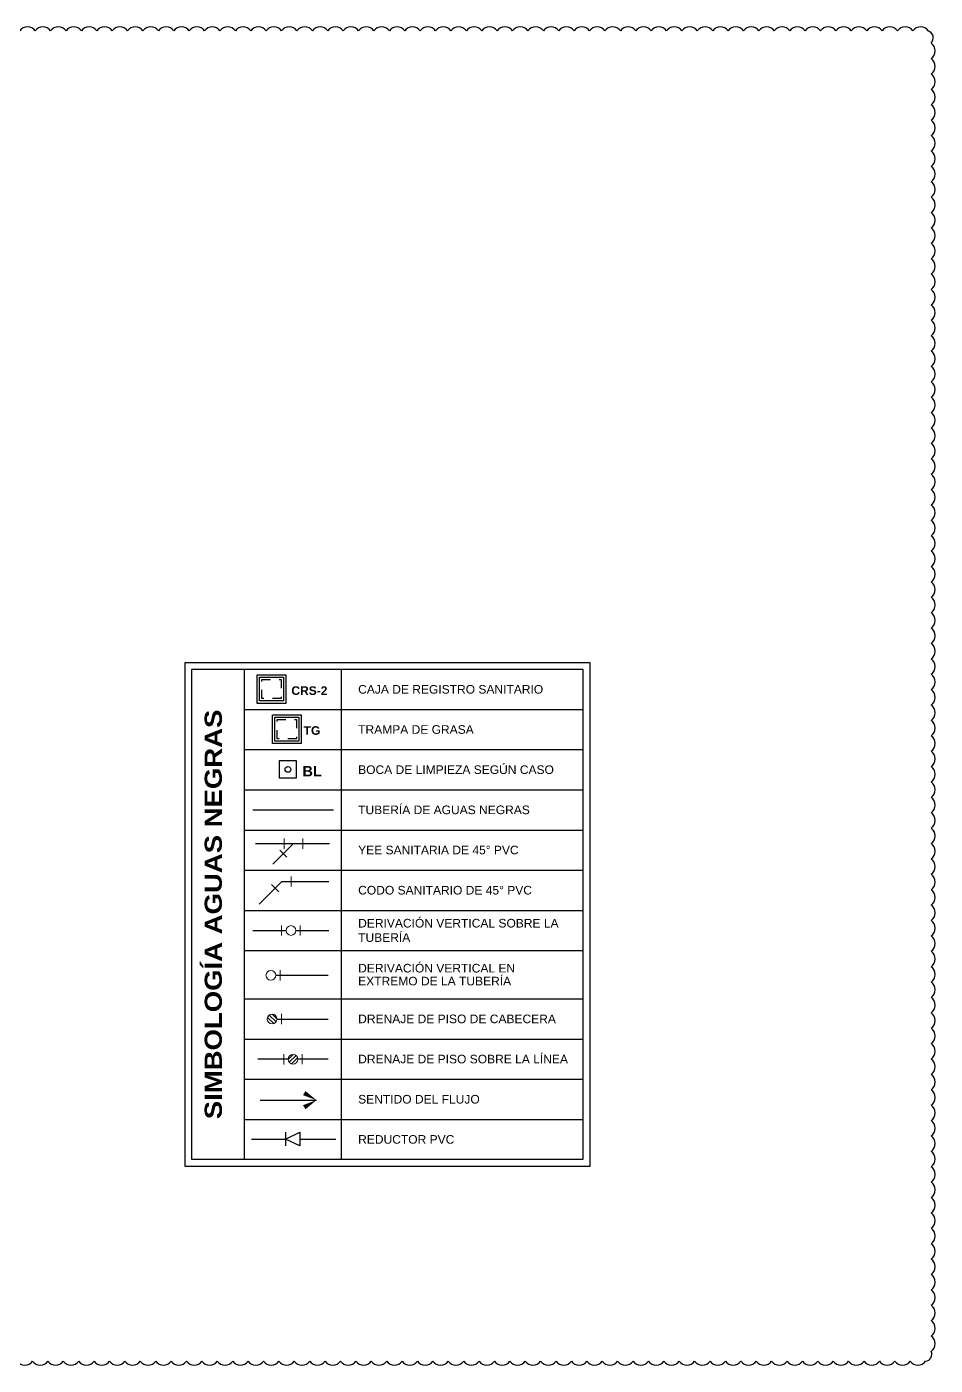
# Model space of a CAD drawing. Header units: metres. Extents: x 2 to 147, y 24 to 94.
# Drawn here: x 43.83 to 54.38, y 57.69 to 73.25 of the extents above; entities that cross this region are included whole.
import ezdxf

# ---------------------------------------------------------------- set-up
doc = ezdxf.new("R2010")
doc.units = ezdxf.units.M
doc.header["$MEASUREMENT"] = 0
doc.linetypes.add('HIDDEN', pattern=[0.375, 0.25, -0.125])
doc.layers.get('Defpoints').update_dxf_attribs({"color": 171})
for name, color, linetype in [('A POT', 4, 'HIDDEN'), ('A RES', 5, 'Continuous'), ('A RES textos', 2, 'Continuous'), ('TEXTOS HIDRO', 2, 'Continuous')]:
    doc.layers.add(name, color=color, linetype=linetype)
doc.layers.add('A RES accesorios', color=4, linetype='Continuous', lineweight=18)
doc.styles.add('GRANDE', font='')
doc.styles.add('Marcas', font='')
doc.styles.add('TEXTO HIDROSANITARIO', font='arial.ttf')
doc.styles.get('GRANDE').set_extended_font_data('Arial Black')
doc.styles.get('Marcas').set_extended_font_data('Arial', bold=True)

# ---------------------------------------------------------------- blocks, each defined once
blk = doc.blocks.new('REDUCTOR')
at = {"color": 0, "linetype": 'Continuous'}
blk.add_wipeout([(0, -0.224), (-0.083, -0.046), (0.083, -0.046)], dxfattribs=at)
blk.add_line((-0.083, -0.224), (0.083, -0.224), dxfattribs=at)
at = {"color": 0, "linetype": 'Continuous', "flags": 128}
blk.add_lwpolyline([(0, -0.224), (-0.083, -0.046), (0.083, -0.046)], close=True, dxfattribs=at)
blk = doc.blocks.new('FLECHA')
at = {"color": 2, "linetype": 'Continuous'}
blk.add_line((-0.9, 0), (0, 0), dxfattribs=at)
for points in [[(-0.176, 0.145), (0, 0), (-0.214, 0.08)], [(-0.214, -0.08), (0, 0), (-0.176, -0.145)]]:
    blk.add_solid(points, dxfattribs=at)
blk = doc.blocks.new('A$C09B00896')
at = {"color": 0}
blk.add_lwpolyline([(0.313, 0), (-0.287, 0), (-0.287, 0.6), (0.313, 0.6)], close=True, dxfattribs=at)
at = {"color": 1}
blk.add_lwpolyline([(0.263, 0.05), (-0.237, 0.05), (-0.237, 0.55), (0.263, 0.55)], close=True, dxfattribs=at)
at = {"color": 1, "linetype": 'HIDDEN', "ltscale": 0.5}
blk.add_lwpolyline([(0.213, 0.1), (-0.187, 0.1), (-0.187, 0.5), (0.213, 0.5)], close=True, dxfattribs=at)
blk = doc.blocks.new('A$C9c60d38d')
at = {"color": 0, "linetype": 'Continuous'}
blk.add_lwpolyline([(-0.15, -0.15), (0.15, -0.15), (0.15, 0.15), (-0.15, 0.15)], close=True, dxfattribs=at)
at = {"color": 1}
blk.add_circle((0, 0), 0.05, dxfattribs=at)
blk = doc.blocks.new('A$Cf66f61d7')
h = blk.add_hatch()
h.set_pattern_fill('LINE', color=1, scale=0.0075, angle=45)
h.set_pattern_definition([(45, (-137.14379, -327.266044), (-0.0168379802, 0.0168379802), [])])
h.paths.add_polyline_path([(-0.042, 0, 1), (0.042, 0, 1)])
at = {"linetype": 'Continuous'}
for points in [[(0.045, 0.081), (-0.045, 0.081)], [(0, 0.042), (0, 0.081)]]:
    blk.add_lwpolyline(points, dxfattribs=at)
blk.add_circle((0, 0), 0.0424, dxfattribs=at)
blk = doc.blocks.new('A$Cc32adcf0')
at = {"color": 0, "linetype": 'Continuous'}
for points in [[(-0.087, -0.087), (0, 0)], [(-0.081, 0.045), (-0.081, -0.045)], [(-0.081, 0), (0.081, 0)], [(0.081, 0.045), (0.081, -0.045)], [(-0.119, -0.056), (-0.056, -0.119)]]:
    blk.add_lwpolyline(points, dxfattribs=at)
blk = doc.blocks.new('A$Cb6e646d6')
at = {"color": 0, "linetype": 'Continuous'}
for points in [[(-0.057, -0.057), (0, 0), (0, 0.081)], [(0.045, 0.081), (-0.045, 0.081)], [(-0.026, -0.089), (-0.089, -0.026)]]:
    blk.add_lwpolyline(points, dxfattribs=at)
blk = doc.blocks.new('A$Cd7986013')
at = {"color": 8}
blk.add_wipeout([(-0.042, 0), (-0.041, -0.011), (-0.037, -0.021), (-0.03, -0.03), (-0.021, -0.037), (-0.011, -0.041), (0, -0.042), (0.011, -0.041), (0.021, -0.037), (0.03, -0.03), (0.037, -0.021), (0.041, -0.011), (0.042, 0), (0.041, 0.011), (0.037, 0.021), (0.03, 0.03), (0.021, 0.037), (0.011, 0.041), (0, 0.042), (-0.011, 0.041), (-0.021, 0.037), (-0.03, 0.03), (-0.037, 0.021), (-0.041, 0.011)], dxfattribs=at)
at = {"color": 0, "linetype": 'Continuous'}
for points in [[(0.026, 0.089), (0.089, 0.026)], [(0.03, 0.03), (0.057, 0.057)], [(-0.089, -0.026), (-0.026, -0.089)], [(-0.057, -0.057), (-0.03, -0.03)]]:
    blk.add_lwpolyline(points, dxfattribs=at)
blk.add_circle((0, 0), 0.0424, dxfattribs=at)

msp = doc.modelspace()

# ---------------------------------------------------------------- linework, layer by layer
at = {"layer": 'A RES'}
for p, q in [((46.4532, 64.1488), (47.3911, 64.1488)), ((46.4832, 63.7583), (47.3435, 63.7583)), ((46.7897, 63.3175), (47.3382, 63.3175)), ((46.4532, 62.7478), (47.3382, 62.7478)), ((46.7314, 62.2269), (47.33, 62.2269)), ((46.7342, 61.7188), (47.33, 61.7188)), ((46.8638, 61.2518), (46.5108, 61.2518)), ((47.33, 61.2518), (46.9769, 61.2518))]:
    msp.add_line(p, q, dxfattribs=at)
at = {"layer": 'A RES', "ltscale": 0.1}
for p, q in [((46.9244, 63.7582), (46.685, 63.5189)), ((46.7897, 63.3175), (46.527, 63.0548))]:
    msp.add_line(p, q, dxfattribs=at)
at = {"layer": 'A RES accesorios'}
for points in [[(47.0282, 61.3112), (47.0282, 61.1923)], [(46.9769, 61.2518), (47.0282, 61.2518)]]:
    msp.add_lwpolyline(points, dxfattribs=at)
at = {"layer": 'TEXTOS HIDRO', "color": 2, "ltscale": 0.3}
for p, q in [((46.3537, 65.7843), (46.3537, 60.0851)), ((46.3537, 65.3173), (50.2879, 65.3173)), ((46.3537, 64.8503), (50.2879, 64.8503)), ((46.3537, 64.3832), (50.2879, 64.3832)), ((46.3537, 63.9162), (50.2879, 63.9162)), ((46.3537, 63.4492), (50.2879, 63.4492)), ((46.3537, 62.9822), (50.2879, 62.9822)), ((46.3537, 62.5152), (50.2879, 62.5152)), ((46.3537, 61.9532), (50.2879, 61.9532)), ((46.3537, 61.4862), (50.2879, 61.4862)), ((46.3537, 61.0192), (50.2879, 61.0192)), ((46.3537, 60.5521), (50.2879, 60.5521))]:
    msp.add_line(p, q, dxfattribs=at)
at = {"layer": 'TEXTOS HIDRO', "color": 1}
msp.add_line((47.48, 65.7843), (47.48, 60.0851), dxfattribs=at)

# ---------------------------------------------------------------- block references
at = {"layer": 'A POT', "color": 4, "ltscale": 0.15, "xscale": 0.9492187500000001, "yscale": 0.9492187500000001, "zscale": 0.9492187500000001, "rotation": 270.0000000955745}
msp.add_blockref('REDUCTOR', (47.0439, 60.3234), dxfattribs=at)
at = {"layer": 'A RES', "color": 4}
for name, p, xscale, yscale, zscale in [('A$C09B00896', (46.6623, 65.3882), 0.5555555555555556, 0.5555555555555556, 0.5555555555555556), ('A$C09B00896', (46.8413, 64.9212), 0.5555555555555556, 0.5555555555555556, 0.5555555555555556), ('A$C9c60d38d', (46.8609, 64.621), 0.6666666666666666, 0.6666666666666666, 0.6666666666666666)]:
    msp.add_blockref(name, p, dxfattribs=dict(at, xscale=xscale, yscale=yscale, zscale=zscale))
at = {"layer": 'A RES', "xscale": 0.7292003682128778, "yscale": 0.7292003682128778, "zscale": 0.7292003682128778}
msp.add_blockref('FLECHA', (47.1929, 60.7756), dxfattribs=at)
at = {"layer": 'A RES accesorios', "xscale": 1.333333333333333, "yscale": 1.333333333333333, "zscale": 1.333333333333333}
msp.add_blockref('A$Cc32adcf0', (46.9244, 63.7582), dxfattribs=at)
at = {"layer": 'A RES accesorios', "yscale": 1.333333333333333, "zscale": 1.333333333333333}
for name, p, xscale, rotation in [('A$Cb6e646d6', (46.7897, 63.3175), 1.333333333333333, 135), ('A$Cf66f61d7', (46.6777, 61.7188), 1.333333333333333, 270), ('A$Cf66f61d7', (46.9204, 61.2518), -1.333333333333333, 90)]:
    msp.add_blockref(name, p, dxfattribs=dict(at, xscale=xscale, rotation=rotation))

# ---------------------------------------------------------------- texts
at = {"layer": 'A RES textos', "attachment_point": 5, "style": 'Marcas'}
for s, insert, char_height, width in [('CRS-2', (47.1106, 65.5358), 0.1, 0.490836), ('TG', (47.1404, 65.072), 0.1, 0.688018), ('BL', (47.142, 64.5997), 0.12, 0.825621)]:
    msp.add_mtext(s, dxfattribs=dict(at, insert=insert, char_height=char_height, width=width))
at = {"layer": 'TEXTOS HIDRO', "char_height": 0.1, "attachment_point": 4, "style": 'TEXTO HIDROSANITARIO'}
for s, insert, width in [('CAJA DE REGISTRO SANITARIO', (47.6771, 65.5508), 3.923652), ('TRAMPA DE GRASA', (47.6771, 65.0838), 3.923652), ('BOCA DE LIMPIEZA SEGÚN CASO', (47.6771, 64.6167), 3.923652), ('TUBERÍA DE AGUAS NEGRAS ', (47.6771, 64.1497), 3.923652), ('YEE SANITARIA DE 45%%D PVC', (47.6771, 63.6827), 3.923652), ('CODO SANITARIO DE 45%%D PVC', (47.6771, 63.2157), 3.923652), ('DERIVACIÓN VERTICAL SOBRE LA TUBERÍA', (47.6771, 62.7487), 2.719071), ('DRENAJE DE PISO DE CABECERA', (47.6771, 61.7197), 3.923652), ('DRENAJE DE PISO SOBRE LA LÍNEA', (47.6771, 61.2527), 4.237965), ('SENTIDO DEL FLUJO', (47.6771, 60.7857), 3.923652), ('REDUCTOR PVC', (47.6771, 60.3186), 3.50873)]:
    msp.add_mtext(s, dxfattribs=dict(at, insert=insert, width=width))
at = {"layer": 'TEXTOS HIDRO', "ltscale": 0.3, "insert": (45.9949, 62.9347), "char_height": 0.2, "width": 5.69917, "attachment_point": 5, "rotation": 90, "style": 'GRANDE'}
msp.add_mtext('{\\C2;SIMBOLOGÍA AGUAS NEGRAS}', dxfattribs=at)
at = {"layer": 'TEXTOS HIDRO', "insert": (47.6771, 62.2342), "char_height": 0.1, "width": 2.427948, "attachment_point": 4, "line_spacing_factor": 0.9, "style": 'TEXTO HIDROSANITARIO'}
msp.add_mtext('DERIVACIÓN VERTICAL EN EXTREMO DE LA TUBERÍA', dxfattribs=at)

# ---------------------------------------------------------------- next in the draw order: linework, layer by layer
at = {"layer": 'A RES', "ltscale": 0.1}
for p, q in [((46.4379, 60.3234), (46.8315, 60.3234)), ((47.0005, 60.3234), (47.4164, 60.3234))]:
    msp.add_line(p, q, dxfattribs=at)
at = {"layer": 'TEXTOS HIDRO', "color": 1}
msp.add_lwpolyline([(45.666, 65.8643), (50.3679, 65.8643), (50.3679, 60.0051), (45.666, 60.0051)], close=True, dxfattribs=at)
at = {"layer": 'TEXTOS HIDRO', "color": 3}
msp.add_lwpolyline([(45.746, 65.7843), (50.2879, 65.7843), (50.2879, 60.0851), (45.746, 60.0851)], close=True, dxfattribs=at)

# ---------------------------------------------------------------- next in the draw order: block references
at = {"layer": 'A RES accesorios', "xscale": 1.333333333333333, "yscale": 1.333333333333333, "zscale": 1.333333333333333, "rotation": 315}
msp.add_blockref('A$Cd7986013', (46.8957, 62.7478), dxfattribs=at)

# ---------------------------------------------------------------- next in the draw order: wipeouts: each hides what was drawn before it
msp.add_wipeout([(46.6227, 62.2669), (46.6137, 62.2552), (46.6081, 62.2415), (46.6062, 62.2269), (46.6081, 62.2123), (46.6137, 62.1986), (46.6227, 62.1869), (46.6344, 62.1779), (46.6481, 62.1723), (46.6627, 62.1704), (46.6773, 62.1723), (46.691, 62.1779), (46.7027, 62.1869), (46.7117, 62.1986), (46.7173, 62.2123), (46.7192, 62.2269), (46.7173, 62.2415), (46.7117, 62.2552), (46.7027, 62.2669), (46.691, 62.2759), (46.6773, 62.2815), (46.6627, 62.2834), (46.6481, 62.2815), (46.6344, 62.2759)]).dxf.layer = 'A RES accesorios'

# ---------------------------------------------------------------- next in the draw order: linework, layer by layer
at = {"layer": 'A RES accesorios'}
for points in [[(46.7705, 62.2863), (46.7705, 62.1675)], [(46.7192, 62.2269), (46.7705, 62.2269)]]:
    msp.add_lwpolyline(points, dxfattribs=at)
msp.add_circle((46.6627, 62.2269), 0.0565, dxfattribs=at)
at = {"layer": 'Defpoints'}
msp.add_lwpolyline([(43.7147, 57.7408, 0.5205671), (43.8936, 57.7408, 0.5205671), (44.0725, 57.7408, 0.5205671), (44.2514, 57.7408, 0.5205671), (44.4303, 57.7408, 0.5205671), (44.6092, 57.7408, 0.5205671), (44.7882, 57.7408, 0.5205671), (44.9671, 57.7408, 0.5205671), (45.146, 57.7408, 0.5205671), (45.3249, 57.7408, 0.5205671), (45.5038, 57.7408, 0.5205671), (45.6827, 57.7408, 0.5205671), (45.8616, 57.7408, 0.5205671), (46.0405, 57.7408, 0.5205671), (46.2194, 57.7408, 0.5205671), (46.3983, 57.7408, 0.5205671), (46.5773, 57.7408, 0.5205671), (46.7562, 57.7408, 0.5205671), (46.9351, 57.7408, 0.5205671), (47.114, 57.7408, 0.5205671), (47.2929, 57.7408, 0.5205671), (47.4718, 57.7408, 0.5205671), (47.6507, 57.7408, 0.5205671), (47.8296, 57.7408, 0.5205671), (48.0085, 57.7408, 0.5205671), (48.1874, 57.7408, 0.5205671), (48.3664, 57.7408, 0.5205671), (48.5453, 57.7408, 0.5205671), (48.7242, 57.7408, 0.5205671), (48.9031, 57.7408, 0.5205671), (49.082, 57.7408, 0.5205671), (49.2609, 57.7408, 0.5205671), (49.4398, 57.7408, 0.5205671), (49.6187, 57.7408, 0.5205671), (49.7976, 57.7408, 0.5205671), (49.9765, 57.7408, 0.5205671), (50.1555, 57.7408, 0.5205671), (50.3344, 57.7408, 0.5205671), (50.5133, 57.7408, 0.5205671), (50.6922, 57.7408, 0.5205671), (50.8711, 57.7408, 0.5205671), (51.05, 57.7408, 0.5205671), (51.2289, 57.7408, 0.5205671), (51.4078, 57.7408, 0.5205671), (51.5867, 57.7408, 0.5205671), (51.7657, 57.7408, 0.5205671), (51.9446, 57.7408, 0.5205671), (52.1235, 57.7408, 0.5205671), (52.3024, 57.7408, 0.5205671), (52.4813, 57.7408, 0.5205671), (52.6602, 57.7408, 0.5205671), (52.8391, 57.7408, 0.5205671), (53.018, 57.7408, 0.5205671), (53.1969, 57.7408, 0.5205671), (53.3758, 57.7408, 0.5205671), (53.5548, 57.7408, 0.5205671), (53.7337, 57.7408, 0.5205671), (53.9126, 57.7408, 0.5205671), (54.0915, 57.7408, 0.5205671), (54.2704, 57.7408, 0.5205671), (54.3354, 57.8547, 0.5205671), (54.3354, 58.0337, 0.5205671), (54.3354, 58.2126, 0.5205671), (54.3354, 58.3915, 0.5205671), (54.3354, 58.5704, 0.5205671), (54.3354, 58.7493, 0.5205671), (54.3354, 58.9282, 0.5205671), (54.3354, 59.1071, 0.5205671), (54.3354, 59.286, 0.5205671), (54.3354, 59.4649, 0.5205671), (54.3354, 59.6438, 0.5205671), (54.3354, 59.8228, 0.5205671), (54.3354, 60.0017, 0.5205671), (54.3354, 60.1806, 0.5205671), (54.3354, 60.3595, 0.5205671), (54.3354, 60.5384, 0.5205671), (54.3354, 60.7173, 0.5205671), (54.3354, 60.8962, 0.5205671), (54.3354, 61.0751, 0.5205671), (54.3354, 61.254, 0.5205671), (54.3354, 61.4329, 0.5205671), (54.3354, 61.6119, 0.5205671), (54.3354, 61.7908, 0.5205671), (54.3354, 61.9697, 0.5205671), (54.3354, 62.1486, 0.5205671), (54.3354, 62.3275, 0.5205671), (54.3354, 62.5064, 0.5205671), (54.3354, 62.6853, 0.5205671), (54.3354, 62.8642, 0.5205671), (54.3354, 63.0431, 0.5205671), (54.3354, 63.222, 0.5205671), (54.3354, 63.401, 0.5205671), (54.3354, 63.5799, 0.5205671), (54.3354, 63.7588, 0.5205671), (54.3354, 63.9377, 0.5205671), (54.3354, 64.1166, 0.5205671), (54.3354, 64.2955, 0.5205671), (54.3354, 64.4744, 0.5205671), (54.3354, 64.6533, 0.5205671), (54.3354, 64.8322, 0.5205671), (54.3354, 65.0112, 0.5205671), (54.3354, 65.1901, 0.5205671), (54.3354, 65.369, 0.5205671), (54.3354, 65.5479, 0.5205671), (54.3354, 65.7268, 0.5205671), (54.3354, 65.9057, 0.5205671), (54.3354, 66.0846, 0.5205671), (54.3354, 66.2635, 0.5205671), (54.3354, 66.4424, 0.5205671), (54.3354, 66.6213, 0.5205671), (54.3354, 66.8003, 0.5205671), (54.3354, 66.9792, 0.5205671), (54.3354, 67.1581, 0.5205671), (54.3354, 67.337, 0.5205671), (54.3354, 67.5159, 0.5205671), (54.3354, 67.6948, 0.5205671), (54.3354, 67.8737, 0.5205671), (54.3354, 68.0526, 0.5205671), (54.3354, 68.2315, 0.5205671), (54.3354, 68.4104, 0.5205671), (54.3354, 68.5894, 0.5205671), (54.3354, 68.7683, 0.5205671), (54.3354, 68.9472, 0.5205671), (54.3354, 69.1261, 0.5205671), (54.3354, 69.305, 0.5205671), (54.3354, 69.4839, 0.5205671), (54.3354, 69.6628, 0.5205671), (54.3354, 69.8417, 0.5205671), (54.3354, 70.0206, 0.5205671), (54.3354, 70.1995, 0.5205671), (54.3354, 70.3785, 0.5205671), (54.3354, 70.5574, 0.5205671), (54.3354, 70.7363, 0.5205671), (54.3354, 70.9152, 0.5205671), (54.3354, 71.0941, 0.5205671), (54.3354, 71.273, 0.5205671), (54.3354, 71.4519, 0.5205671), (54.3354, 71.6308, 0.5205671), (54.3354, 71.8097, 0.5205671), (54.3354, 71.9887, 0.5205671), (54.3354, 72.1676, 0.5205671), (54.3354, 72.3465, 0.5205671), (54.3354, 72.5254, 0.5205671), (54.3354, 72.7043, 0.5205671), (54.3354, 72.8832, 0.5205671), (54.3354, 73.0621, 0.5205671), (54.3015, 73.2071, 0.5205671), (54.1226, 73.2071, 0.5205671), (53.9437, 73.2071, 0.5205671), (53.7647, 73.2071, 0.5205671), (53.5858, 73.2071, 0.5205671), (53.4069, 73.2071, 0.5205671), (53.228, 73.2071, 0.5205671), (53.0491, 73.2071, 0.5205671), (52.8702, 73.2071, 0.5205671), (52.6913, 73.2071, 0.5205671), (52.5124, 73.2071, 0.5205671), (52.3335, 73.2071, 0.5205671), (52.1546, 73.2071, 0.5205671), (51.9756, 73.2071, 0.5205671), (51.7967, 73.2071, 0.5205671), (51.6178, 73.2071, 0.5205671), (51.4389, 73.2071, 0.5205671), (51.26, 73.2071, 0.5205671), (51.0811, 73.2071, 0.5205671), (50.9022, 73.2071, 0.5205671), (50.7233, 73.2071, 0.5205671), (50.5444, 73.2071, 0.5205671), (50.3654, 73.2071, 0.5205671), (50.1865, 73.2071, 0.5205671), (50.0076, 73.2071, 0.5205671), (49.8287, 73.2071, 0.5205671), (49.6498, 73.2071, 0.5205671), (49.4709, 73.2071, 0.5205671), (49.292, 73.2071, 0.5205671), (49.1131, 73.2071, 0.5205671), (48.9342, 73.2071, 0.5205671), (48.7553, 73.2071, 0.5205671), (48.5763, 73.2071, 0.5205671), (48.3974, 73.2071, 0.5205671), (48.2185, 73.2071, 0.5205671), (48.0396, 73.2071, 0.5205671), (47.8607, 73.2071, 0.5205671), (47.6818, 73.2071, 0.5205671), (47.5029, 73.2071, 0.5205671), (47.324, 73.2071, 0.5205671), (47.1451, 73.2071, 0.5205671), (46.9662, 73.2071, 0.5205671), (46.7872, 73.2071, 0.5205671), (46.6083, 73.2071, 0.5205671), (46.4294, 73.2071, 0.5205671), (46.2505, 73.2071, 0.5205671), (46.0716, 73.2071, 0.5205671), (45.8927, 73.2071, 0.5205671), (45.7138, 73.2071, 0.5205671), (45.5349, 73.2071, 0.5205671), (45.356, 73.2071, 0.5205671), (45.1771, 73.2071, 0.5205671), (44.9981, 73.2071, 0.5205671), (44.8192, 73.2071, 0.5205671), (44.6403, 73.2071, 0.5205671), (44.4614, 73.2071, 0.5205671), (44.2825, 73.2071, 0.5205671), (44.1036, 73.2071, 0.5205671), (43.9247, 73.2071, 0.5205671), (43.7458, 73.2071, 0.5205671)], format="xyb", dxfattribs=at)

doc.saveas('drawing.dxf')
